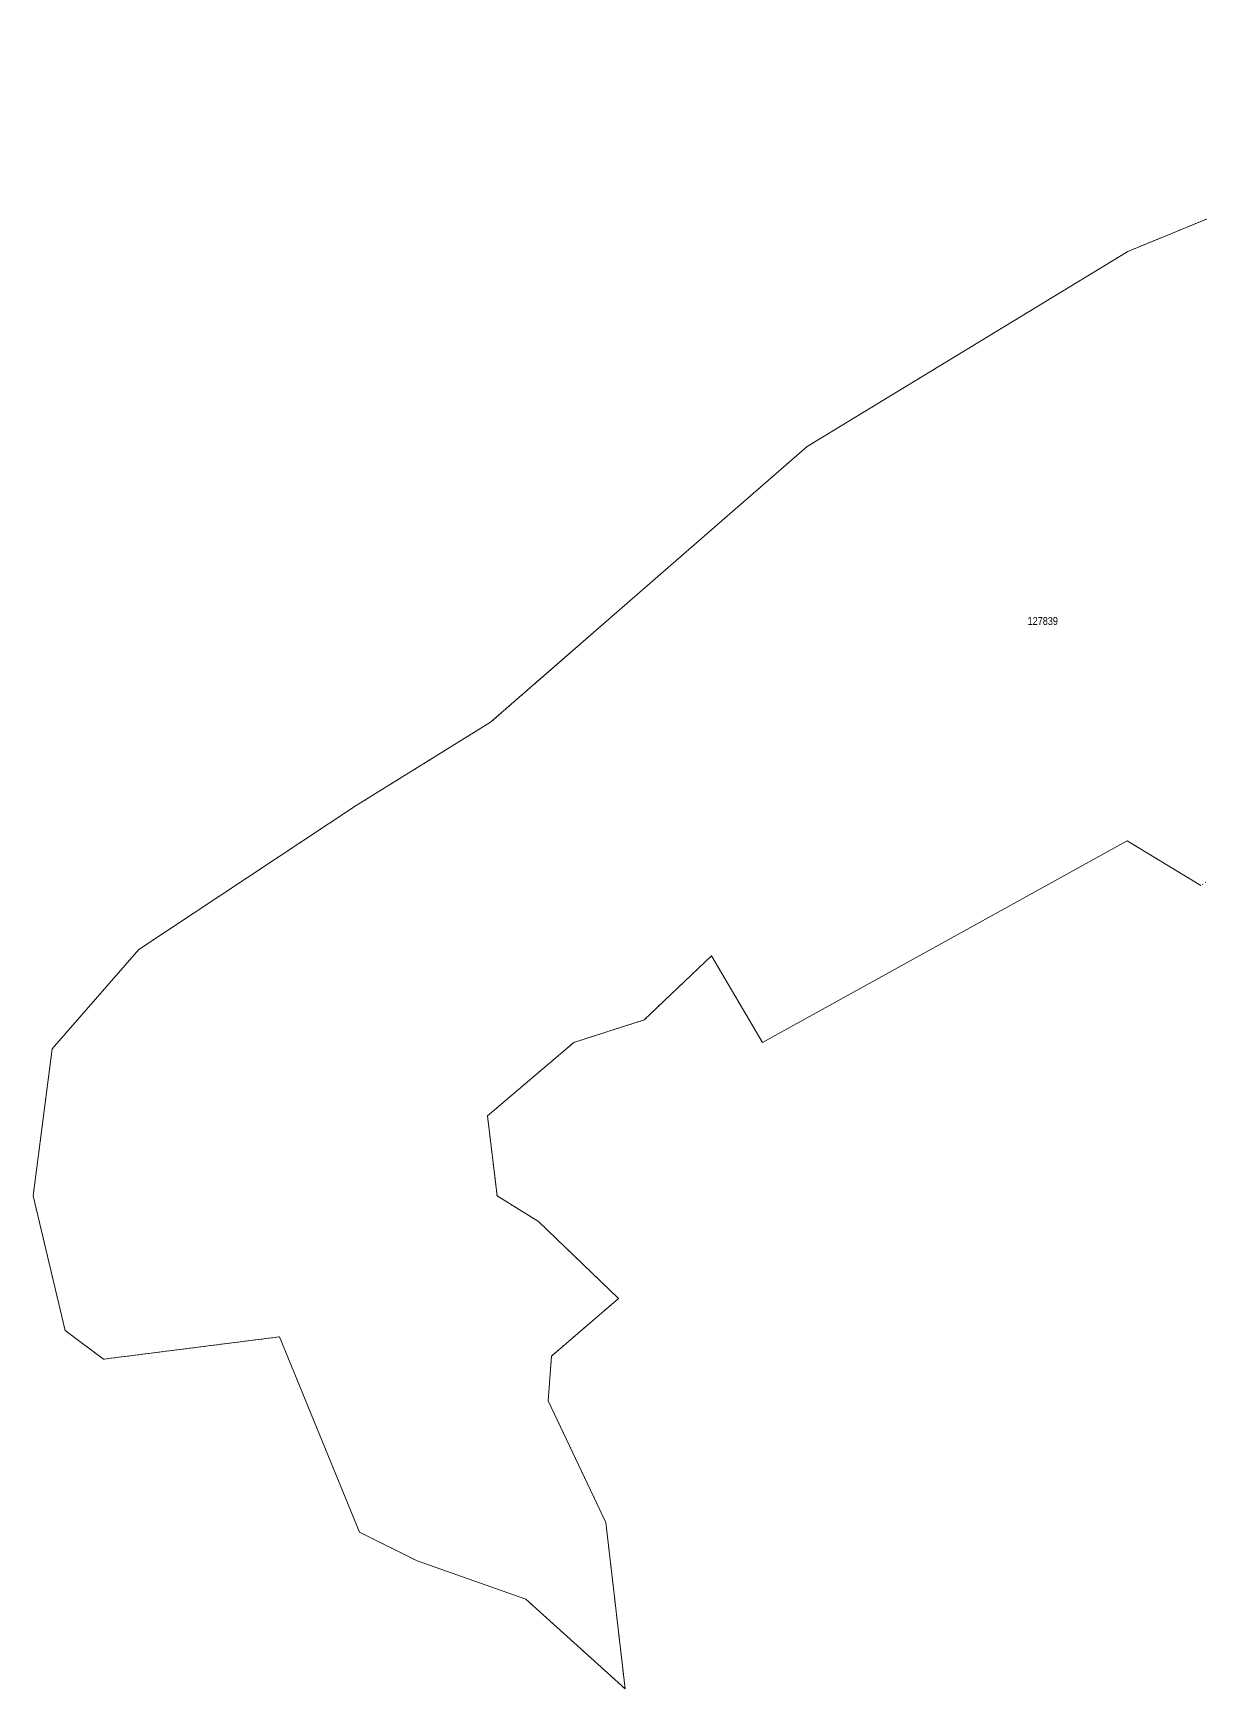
# Model space of a CAD drawing. Header units: metres. Extents: x 543132 to 544952, y 1838728 to 1840131.
# Drawn here: x 543132 to 543497, y 1838728 to 1839245 of the extents above; entities that cross this region are included whole.
import ezdxf
from ezdxf.enums import TextEntityAlignment as Align

# ---------------------------------------------------------------- set-up
doc = ezdxf.new("R2010")
doc.units = ezdxf.units.M
doc.header["$LTSCALE"] = 0.72
doc.linetypes.add('DOTTED', pattern=[1.5, 0.3, -1.2])
doc.layers.add('1', color=7, linetype='Continuous', lineweight=13)
doc.layers.add('2', color=7, linetype='Continuous', lineweight=13)

msp = doc.modelspace()

# ---------------------------------------------------------------- linework, layer by layer
at = {"layer": '1'}
for p, q in [((543360, 1838930), (543474, 1838993)), ((543209, 1838838), (543234, 1838777))]:
    msp.add_line(p, q, dxfattribs=at)
msp.add_lwpolyline([(543497, 1838979), (543474, 1838993), (543360, 1838930), (543344, 1838957), (543323, 1838937), (543301, 1838930), (543274, 1838907), (543277, 1838882), (543290, 1838874), (543315, 1838850), (543294, 1838832), (543293, 1838818), (543311, 1838780), (543317, 1838728), (543286, 1838756), (543252, 1838768), (543234, 1838777), (543209, 1838838), (543154, 1838831), (543142, 1838840), (543132, 1838882), (543138, 1838928), (543165, 1838959), (543233, 1839004), (543275, 1839030), (543373.91, 1839116.14), (543474.17, 1839177.12), (543640.22, 1839245.33)], dxfattribs=at)
at = {"layer": '2', "linetype": 'DOTTED'}
for p, q in [((543252, 1838768), (543234, 1838777)), ((543286, 1838756), (543317, 1838728))]:
    msp.add_line(p, q, dxfattribs=at)
for points in [[(543209, 1838838), (543154, 1838831), (543142, 1838840), (543132, 1838882), (543138, 1838928), (543165, 1838959), (543233, 1839004), (543275, 1839030), (543373.91, 1839116.14), (543474.17, 1839177.12), (543640.22, 1839245.33)], [(543538, 1839040), (543530, 1839001), (543497, 1838979), (543474, 1838993)], [(543360, 1838930), (543344, 1838957), (543323, 1838937), (543301, 1838930), (543274, 1838907), (543277, 1838882), (543290, 1838874), (543315, 1838850), (543294, 1838832), (543293, 1838818), (543311, 1838780), (543317, 1838728)]]:
    msp.add_lwpolyline(points, dxfattribs=at)

# ---------------------------------------------------------------- texts
at = {"layer": '1', "width": 0.85}
msp.add_text('127839', height=2.5, dxfattribs=at).set_placement((543447.57, 1839060.4), align=Align.CENTER)

doc.saveas('drawing.dxf')
